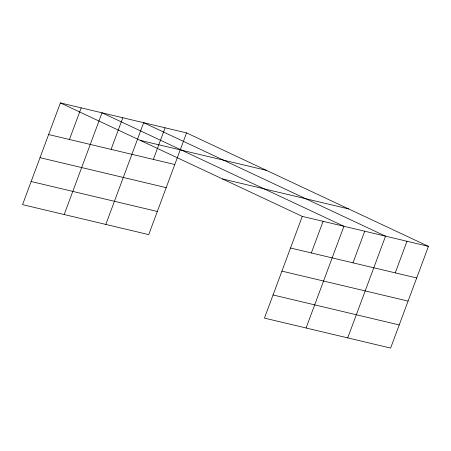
<?xml version="1.0" encoding="UTF-8"?>
<svg xmlns="http://www.w3.org/2000/svg" width="451" height="451" viewBox="0 0 451 451"><rect width="100%" height="100%" fill="white"/><g stroke="black" fill="none" stroke-linecap="round" stroke-linejoin="round"><path stroke-width="0.68" d="M186.551 132.893L60.378 102.924L22.55 204.647L148.723 234.616L186.551 132.893L428.45 246.353L390.622 348.076L264.449 318.107L302.277 216.384L428.45 246.353M69.443 139.489L81.197 107.868M64.189 214.535L102.016 112.818L343.916 226.272L306.082 327.995M111.076 149.377L122.835 117.762M105.822 224.423L143.655 122.706L385.549 236.166L347.721 337.884M153.346 159.417L165.105 127.802M311.337 252.943L323.096 221.328M352.975 262.837L364.735 231.222M395.245 272.878L406.999 241.257M140.205 140.368L266.378 170.337M48.623 134.545L174.796 164.514M222.45 178.946L348.623 208.914M40.021 157.675L166.194 187.644M31.153 181.511L157.326 211.48M290.517 247.999L416.69 277.968M281.914 271.136L408.087 301.105M273.052 294.971L399.225 324.94M60.378 102.924L302.277 216.384"/></g></svg>
